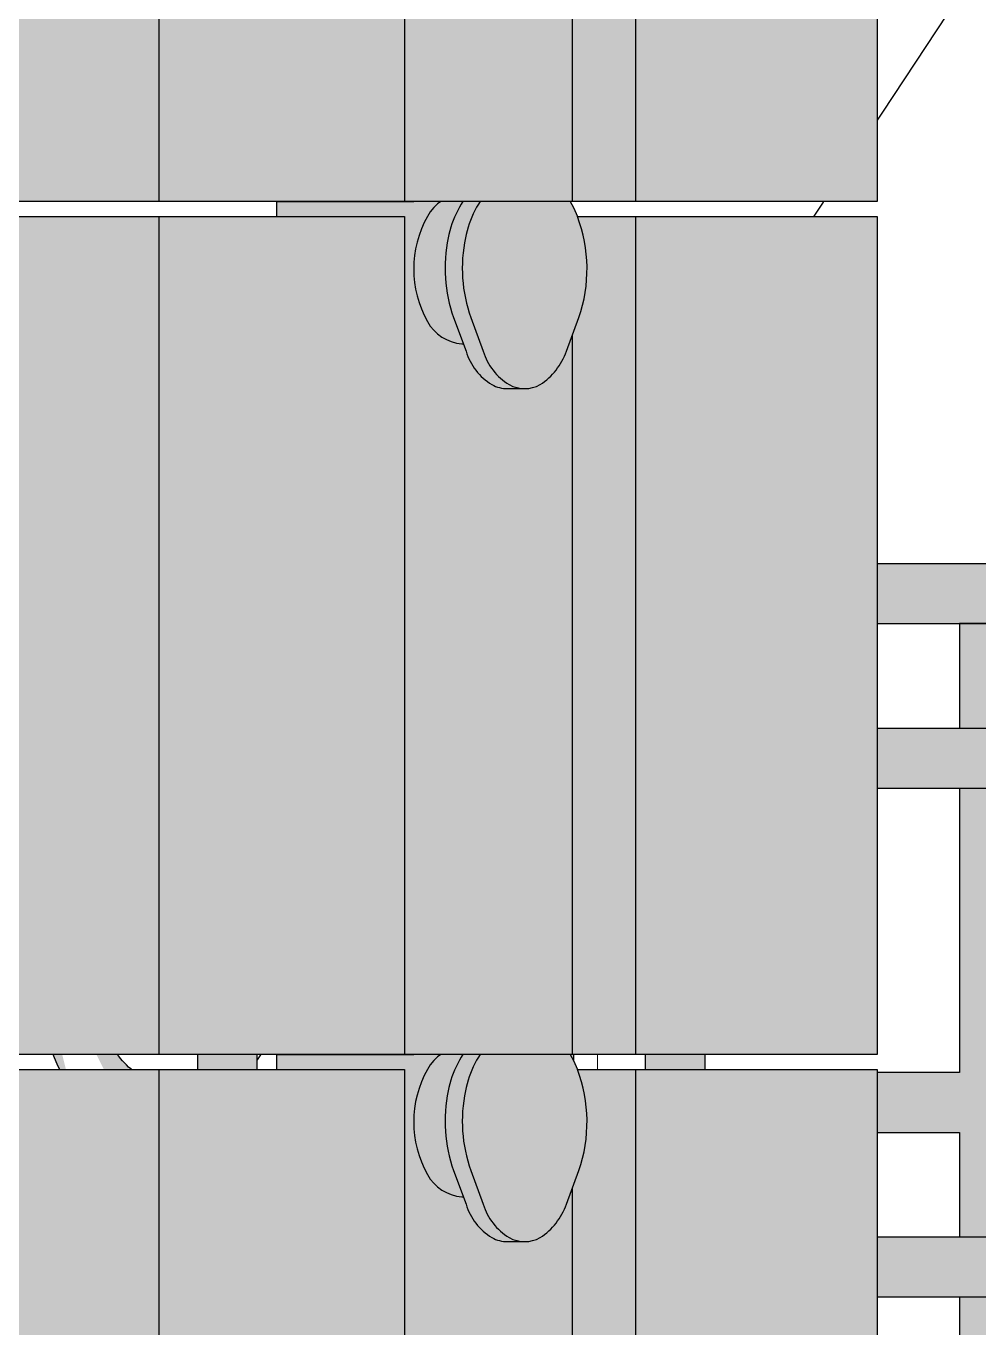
# Model space of a CAD drawing. Header units: millimetres. Extents: x -7030 to 16345, y -20200 to 18377.
# Drawn here: x -2584 to -1947, y 4289 to 5159 of the extents above; entities that cross this region are included whole.
import ezdxf
from ezdxf.enums import TextEntityAlignment as Align

# ---------------------------------------------------------------- set-up
doc = ezdxf.new("R2010")
doc.units = ezdxf.units.MM
doc.set_wipeout_variables(frame=1)
doc.layers.add('Техника Кран LTM 1450-8.1', color=250, linetype='Continuous')
doc.layers.add('Техника Кран LTM 1450-8.1 Штрих', color=7, linetype='Continuous', true_color=0xffd452)
doc.styles.add('arial', font='arial.ttf')

# ---------------------------------------------------------------- blocks, each defined once
blk = doc.blocks.new('LTM 1450-8.1-20230528.17481501')
at = {"color": 0, "linetype": 'Continuous', "lineweight": 0, "ltscale": 30, "extrusion": (0, 1, 0)}
for p, q in [((2170, 2560), (2130, 2560)), ((2130, 2555), (2130, 2560)), ((2170, 2552), (2170, 2560)), ((2256.49, 2560), (2217.18, 2560)), ((2217.18, 2552), (2217.18, 2560)), ((2257.18, 2560), (2256.49, 2560)), ((2257.18, 2540.18), (2257.18, 2560)), ((2130, 2555), (1054.03, 2555)), ((2164.14, 2540), (2164.14, 2552)), ((2164.14, 2552), (2170, 2552)), ((2170, 2552), (2210, 2552)), ((2170, 2540), (2170, 2552)), ((2228.28, 2552), (2210, 2552)), ((2228.28, 2552), (2238.28, 2552)), ((2240, 2552), (2238.28, 2552)), ((2240, 2540), (2240, 2552)), ((2257.18, 2555), (2274.7, 2555)), ((2164.14, 2540), (2170, 2540)), ((2170, 2530), (2170, 2540)), ((2170, 2540), (2210, 2540)), ((2197.5, 2530), (2197.5, 2540)), ((2228.28, 2540), (2210, 2540)), ((2222.5, 2530), (2222.5, 2540)), ((2228.28, 2540), (2238.28, 2540)), ((2240, 2540), (2238.28, 2540)), ((2164.14, 2530), (2170, 2530)), ((2164.14, 2530), (2164.14, 2518)), ((2210, 2530), (2170, 2530)), ((2170, 2518), (2170, 2530)), ((2210, 2530), (2230, 2530)), ((2230, 2530), (2256.49, 2530)), ((2230, 2518), (2230, 2530)), ((2257.18, 2200.18), (2257.18, 2529.82)), ((2130, 2515), (1054.03, 2515)), ((2130, 2215), (2130, 2515)), ((2164.14, 2518), (2170, 2518)), ((2170, 2212), (2170, 2518)), ((2210, 2518), (2170, 2518)), ((2202, 2212), (2202, 2518)), ((2210, 2518), (2230, 2518)), ((2218, 2212), (2218, 2518)), ((2230, 2518), (2256.49, 2518)), ((2257.18, 2515), (2274.7, 2515)), ((2285.76, 2215), (2285.76, 2415)), ((2325.76, 2035), (2325.76, 2415)), ((960, 2215), (2130, 2215)), ((2164.14, 2212), (2170, 2212)), ((2164.14, 2212), (2164.14, 2200)), ((2210, 2212), (2170, 2212)), ((2170, 2200), (2170, 2212)), ((2210, 2212), (2230, 2212)), ((2230, 2212), (2256.49, 2212)), ((2230, 2200), (2230, 2212)), ((2257.18, 2215), (2300.59, 2215)), ((2164.14, 2200), (2170, 2200)), ((2170, 2190), (2170, 2200)), ((2210, 2200), (2170, 2200)), ((2197.5, 2200), (2197.5, 2190)), ((2210, 2200), (2230, 2200)), ((2222.5, 2200), (2222.5, 2190)), ((2230, 2200), (2256.49, 2200)), ((2164.14, 2178), (2164.14, 2190)), ((2164.14, 2190), (2170, 2190)), ((2170, 2190), (2210, 2190)), ((2170, 2178), (2170, 2190)), ((2228.28, 2190), (2210, 2190)), ((2228.28, 2190), (2238.28, 2190)), ((2240, 2190), (2238.28, 2190)), ((2240, 2178), (2240, 2190)), ((2257.18, 2170), (2257.18, 2189.82)), ((960, 2175), (2130, 2175)), ((2130, 2090.93), (2130, 2175)), ((2164.14, 2178), (2170, 2178)), ((2170, 2090.93), (2170, 2178)), ((2170, 2178), (2210, 2178)), ((2228.28, 2178), (2210, 2178)), ((2217.18, 2170), (2217.18, 2178)), ((2228.28, 2178), (2238.28, 2178)), ((2240, 2178), (2238.28, 2178)), ((2257.18, 2175), (2300.59, 2175)), ((2285.76, 2035), (2285.76, 2175)), ((2256.49, 2170), (2217.18, 2170)), ((2257.18, 2170), (2256.49, 2170))]:
    blk.add_line(p, q, dxfattribs=at)
at = {"color": 0, "linetype": 'Continuous', "lineweight": 0, "ltscale": 30}
for start_param, end_param in [(-1.570796, -0.843303), (-2.29829, -1.570796)]:
    blk.add_ellipse((2302.32, 2195), major_axis=(0, 20), ratio=0.965926, start_param=start_param, end_param=end_param, dxfattribs=at)
for points, knots in [([(2130, 2555), (2130, 2555), (2130.01, 2554.99), (2130.02, 2554.98), (2130.04, 2554.96), (2130.06, 2554.94), (2130.1, 2554.9), (2130.13, 2554.87), (2130.17, 2554.83), (2130.22, 2554.78), (2130.26, 2554.74), (2130.32, 2554.68), (2130.38, 2554.62), (2130.45, 2554.55), (2130.52, 2554.48), (2130.6, 2554.4), (2130.68, 2554.32), (2130.77, 2554.23), (2130.86, 2554.14), (2130.96, 2554.04), (2131.06, 2553.94), (2131.17, 2553.83), (2131.28, 2553.72), (2131.4, 2553.6), (2131.52, 2553.48), (2131.65, 2553.35), (2131.78, 2553.22), (2131.92, 2553.08), (2132.06, 2552.94), (2132.21, 2552.79), (2132.36, 2552.64), (2132.52, 2552.48), (2132.68, 2552.32), (2132.85, 2552.15), (2133.01, 2551.99), (2133.19, 2551.81), (2133.37, 2551.63), (2133.55, 2551.45), (2133.74, 2551.26), (2133.94, 2551.06), (2134.13, 2550.87), (2134.33, 2550.67), (2134.54, 2550.46), (2134.75, 2550.25), (2134.96, 2550.04), (2135.18, 2549.82), (2135.4, 2549.6), (2135.63, 2549.37), (2135.86, 2549.14), (2136.09, 2548.91), (2136.33, 2548.67), (2136.57, 2548.43), (2136.81, 2548.19), (2137.06, 2547.94), (2137.31, 2547.69), (2137.57, 2547.43), (2137.82, 2547.18), (2138.09, 2546.91), (2138.35, 2546.65), (2138.62, 2546.38), (2138.89, 2546.11), (2139.16, 2545.84), (2139.44, 2545.56), (2139.72, 2545.28), (2140, 2545), (2140.28, 2544.72), (2140.57, 2544.43), (2140.86, 2544.14), (2141.15, 2543.85), (2141.45, 2543.55), (2141.74, 2543.26), (2142.04, 2542.96), (2142.35, 2542.65), (2142.65, 2542.35), (2142.95, 2542.05), (2143.26, 2541.74), (2143.57, 2541.43), (2143.88, 2541.12), (2144.19, 2540.81), (2144.51, 2540.49), (2144.82, 2540.18), (2145.14, 2539.86), (2145.46, 2539.54), (2145.78, 2539.22), (2146.1, 2538.9), (2146.42, 2538.58), (2146.74, 2538.26), (2147.07, 2537.93), (2147.39, 2537.61), (2147.71, 2537.29), (2148.04, 2536.96), (2148.37, 2536.63), (2148.69, 2536.31), (2149.02, 2535.98), (2149.35, 2535.65), (2149.67, 2535.33), (2150, 2535)], [0, 0, 0, 0, 0.025709, 0.025709, 0.025709, 0.05148, 0.05148, 0.05148, 0.077373, 0.077373, 0.077373, 0.103447, 0.103447, 0.103447, 0.129758, 0.129758, 0.129758, 0.156357, 0.156357, 0.156357, 0.183292, 0.183292, 0.183292, 0.210606, 0.210606, 0.210606, 0.238337, 0.238337, 0.238337, 0.266515, 0.266515, 0.266515, 0.295167, 0.295167, 0.295167, 0.324313, 0.324313, 0.324313, 0.353968, 0.353968, 0.353968, 0.384141, 0.384141, 0.384141, 0.414836, 0.414836, 0.414836, 0.446052, 0.446052, 0.446052, 0.477782, 0.477782, 0.477782, 0.510017, 0.510017, 0.510017, 0.54274, 0.54274, 0.54274, 0.575934, 0.575934, 0.575934, 0.609576, 0.609576, 0.609576, 0.64364, 0.64364, 0.64364, 0.678096, 0.678096, 0.678096, 0.712915, 0.712915, 0.712915, 0.74806, 0.74806, 0.74806, 0.783497, 0.783497, 0.783497, 0.819187, 0.819187, 0.819187, 0.85509, 0.85509, 0.85509, 0.891165, 0.891165, 0.891165, 0.927371, 0.927371, 0.927371, 0.963664, 0.963664, 0.963664, 1, 1, 1, 1]), ([(2274.7, 2555), (2279.08, 2555), (2283.39, 2553.9), (2291.36, 2550.15), (2294.75, 2547.35), (2302.65, 2538.94), (2306.03, 2532.8), (2312.51, 2517.81), (2315.3, 2508.59), (2319.97, 2487.87), (2321.82, 2476.4), (2324.5, 2452.01), (2325.34, 2439.12), (2325.72, 2422.38), (2325.76, 2418.69), (2325.76, 2415)], [0, 0, 0, 0, 0.121294, 0.121294, 0.268871, 0.268871, 0.539909, 0.539909, 0.854069, 0.854069, 1.168228, 1.168228, 1.482387, 1.482387, 1.570796, 1.570796, 1.570796, 1.570796]), ([(2130, 2515), (2130, 2515), (2130.01, 2515.01), (2130.02, 2515.02), (2130.04, 2515.04), (2130.06, 2515.06), (2130.1, 2515.1), (2130.13, 2515.13), (2130.17, 2515.17), (2130.22, 2515.22), (2130.26, 2515.26), (2130.32, 2515.32), (2130.38, 2515.38), (2130.45, 2515.45), (2130.52, 2515.52), (2130.6, 2515.6), (2130.68, 2515.68), (2130.77, 2515.77), (2130.86, 2515.86), (2130.96, 2515.96), (2131.06, 2516.06), (2131.17, 2516.17), (2131.28, 2516.28), (2131.4, 2516.4), (2131.52, 2516.52), (2131.65, 2516.65), (2131.78, 2516.78), (2131.92, 2516.92), (2132.06, 2517.06), (2132.21, 2517.21), (2132.36, 2517.36), (2132.52, 2517.52), (2132.68, 2517.68), (2132.85, 2517.85), (2133.01, 2518.01), (2133.19, 2518.19), (2133.37, 2518.37), (2133.55, 2518.55), (2133.74, 2518.74), (2133.94, 2518.94), (2134.13, 2519.13), (2134.33, 2519.33), (2134.54, 2519.54), (2134.75, 2519.75), (2134.96, 2519.96), (2135.18, 2520.18), (2135.4, 2520.4), (2135.63, 2520.63), (2135.86, 2520.86), (2136.09, 2521.09), (2136.33, 2521.33), (2136.57, 2521.57), (2136.81, 2521.81), (2137.06, 2522.06), (2137.31, 2522.31), (2137.57, 2522.57), (2137.82, 2522.82), (2138.09, 2523.09), (2138.35, 2523.35), (2138.62, 2523.62), (2138.89, 2523.89), (2139.16, 2524.16), (2139.44, 2524.44), (2139.72, 2524.72), (2140, 2525), (2140.28, 2525.28), (2140.57, 2525.57), (2140.86, 2525.86), (2141.15, 2526.15), (2141.45, 2526.45), (2141.74, 2526.74), (2142.04, 2527.04), (2142.35, 2527.35), (2142.65, 2527.65), (2142.95, 2527.95), (2143.26, 2528.26), (2143.57, 2528.57), (2143.88, 2528.88), (2144.19, 2529.19), (2144.51, 2529.51), (2144.82, 2529.82), (2145.14, 2530.14), (2145.46, 2530.46), (2145.78, 2530.78), (2146.1, 2531.1), (2146.42, 2531.42), (2146.74, 2531.74), (2147.07, 2532.07), (2147.39, 2532.39), (2147.71, 2532.71), (2148.04, 2533.04), (2148.37, 2533.37), (2148.69, 2533.69), (2149.02, 2534.02), (2149.35, 2534.35), (2149.67, 2534.67), (2150, 2535)], [0, 0, 0, 0, 0.025709, 0.025709, 0.025709, 0.05148, 0.05148, 0.05148, 0.077373, 0.077373, 0.077373, 0.103447, 0.103447, 0.103447, 0.129758, 0.129758, 0.129758, 0.156357, 0.156357, 0.156357, 0.183292, 0.183292, 0.183292, 0.210606, 0.210606, 0.210606, 0.238337, 0.238337, 0.238337, 0.266515, 0.266515, 0.266515, 0.295167, 0.295167, 0.295167, 0.324313, 0.324313, 0.324313, 0.353968, 0.353968, 0.353968, 0.384141, 0.384141, 0.384141, 0.414836, 0.414836, 0.414836, 0.446052, 0.446052, 0.446052, 0.477782, 0.477782, 0.477782, 0.510017, 0.510017, 0.510017, 0.54274, 0.54274, 0.54274, 0.575934, 0.575934, 0.575934, 0.609576, 0.609576, 0.609576, 0.64364, 0.64364, 0.64364, 0.678096, 0.678096, 0.678096, 0.712915, 0.712915, 0.712915, 0.74806, 0.74806, 0.74806, 0.783497, 0.783497, 0.783497, 0.819187, 0.819187, 0.819187, 0.85509, 0.85509, 0.85509, 0.891165, 0.891165, 0.891165, 0.927371, 0.927371, 0.927371, 0.963664, 0.963664, 0.963664, 1, 1, 1, 1]), ([(2269.79, 2515), (2270.68, 2513.54), (2271.8, 2511.32), (2274.61, 2504.35), (2276.33, 2498.91), (2279.68, 2485.14), (2281.27, 2476.51), (2283.85, 2457.05), (2284.8, 2446.11), (2285.61, 2428.3), (2285.76, 2421.65), (2285.76, 2415)], [0.403301, 0.403301, 0.403301, 0.403301, 0.570971, 0.570971, 0.815759, 0.815759, 1.097451, 1.097451, 1.396993, 1.396993, 1.570796, 1.570796, 1.570796, 1.570796]), ([(2130, 2215), (2130, 2215), (2130.01, 2214.99), (2130.02, 2214.98), (2130.04, 2214.96), (2130.06, 2214.94), (2130.1, 2214.9), (2130.13, 2214.87), (2130.17, 2214.83), (2130.22, 2214.78), (2130.26, 2214.74), (2130.32, 2214.68), (2130.38, 2214.62), (2130.45, 2214.55), (2130.52, 2214.48), (2130.6, 2214.4), (2130.68, 2214.32), (2130.77, 2214.23), (2130.86, 2214.14), (2130.96, 2214.04), (2131.06, 2213.94), (2131.17, 2213.83), (2131.28, 2213.72), (2131.4, 2213.6), (2131.52, 2213.48), (2131.65, 2213.35), (2131.78, 2213.22), (2131.92, 2213.08), (2132.06, 2212.94), (2132.21, 2212.79), (2132.36, 2212.64), (2132.52, 2212.48), (2132.68, 2212.32), (2132.85, 2212.15), (2133.01, 2211.99), (2133.19, 2211.81), (2133.37, 2211.63), (2133.55, 2211.45), (2133.74, 2211.26), (2133.94, 2211.06), (2134.13, 2210.87), (2134.33, 2210.67), (2134.54, 2210.46), (2134.75, 2210.25), (2134.96, 2210.04), (2135.18, 2209.82), (2135.4, 2209.6), (2135.63, 2209.37), (2135.86, 2209.14), (2136.09, 2208.91), (2136.33, 2208.67), (2136.57, 2208.43), (2136.81, 2208.19), (2137.06, 2207.94), (2137.31, 2207.69), (2137.57, 2207.43), (2137.82, 2207.18), (2138.09, 2206.91), (2138.35, 2206.65), (2138.62, 2206.38), (2138.89, 2206.11), (2139.16, 2205.84), (2139.44, 2205.56), (2139.72, 2205.28), (2140, 2205), (2140.28, 2204.72), (2140.57, 2204.43), (2140.86, 2204.14), (2141.15, 2203.85), (2141.45, 2203.55), (2141.74, 2203.26), (2142.04, 2202.96), (2142.35, 2202.65), (2142.65, 2202.35), (2142.95, 2202.05), (2143.26, 2201.74), (2143.57, 2201.43), (2143.88, 2201.12), (2144.19, 2200.81), (2144.51, 2200.49), (2144.82, 2200.18), (2145.14, 2199.86), (2145.46, 2199.54), (2145.78, 2199.22), (2146.1, 2198.9), (2146.42, 2198.58), (2146.74, 2198.26), (2147.07, 2197.93), (2147.39, 2197.61), (2147.71, 2197.29), (2148.04, 2196.96), (2148.37, 2196.63), (2148.69, 2196.31), (2149.02, 2195.98), (2149.35, 2195.65), (2149.67, 2195.33), (2150, 2195)], [0, 0, 0, 0, 0.025709, 0.025709, 0.025709, 0.05148, 0.05148, 0.05148, 0.077373, 0.077373, 0.077373, 0.103447, 0.103447, 0.103447, 0.129758, 0.129758, 0.129758, 0.156357, 0.156357, 0.156357, 0.183292, 0.183292, 0.183292, 0.210606, 0.210606, 0.210606, 0.238337, 0.238337, 0.238337, 0.266515, 0.266515, 0.266515, 0.295167, 0.295167, 0.295167, 0.324313, 0.324313, 0.324313, 0.353968, 0.353968, 0.353968, 0.384141, 0.384141, 0.384141, 0.414836, 0.414836, 0.414836, 0.446052, 0.446052, 0.446052, 0.477782, 0.477782, 0.477782, 0.510017, 0.510017, 0.510017, 0.54274, 0.54274, 0.54274, 0.575934, 0.575934, 0.575934, 0.609576, 0.609576, 0.609576, 0.64364, 0.64364, 0.64364, 0.678096, 0.678096, 0.678096, 0.712915, 0.712915, 0.712915, 0.74806, 0.74806, 0.74806, 0.783497, 0.783497, 0.783497, 0.819187, 0.819187, 0.819187, 0.85509, 0.85509, 0.85509, 0.891165, 0.891165, 0.891165, 0.927371, 0.927371, 0.927371, 0.963664, 0.963664, 0.963664, 1, 1, 1, 1]), ([(2300.59, 2215), (2301.94, 2215), (2303.34, 2214.85), (2304.74, 2214.56), (2306.15, 2214.26), (2307.56, 2213.82), (2308.95, 2213.25), (2310.33, 2212.67), (2311.7, 2211.96), (2313.01, 2211.13), (2314.32, 2210.3), (2315.57, 2209.35), (2316.75, 2208.3)], [0.5, 0.5, 0.5, 0.5, 0.6149637, 0.6149637, 0.6149637, 0.7346342, 0.7346342, 0.7346342, 0.862457, 0.862457, 0.862457, 1, 1, 1, 1]), ([(2130, 2175), (2130, 2175), (2130.01, 2175.01), (2130.02, 2175.02), (2130.04, 2175.04), (2130.06, 2175.06), (2130.1, 2175.1), (2130.13, 2175.13), (2130.17, 2175.17), (2130.22, 2175.22), (2130.26, 2175.26), (2130.32, 2175.32), (2130.38, 2175.38), (2130.45, 2175.45), (2130.52, 2175.52), (2130.6, 2175.6), (2130.68, 2175.68), (2130.77, 2175.77), (2130.86, 2175.86), (2130.96, 2175.96), (2131.06, 2176.06), (2131.17, 2176.17), (2131.28, 2176.28), (2131.4, 2176.4), (2131.52, 2176.52), (2131.65, 2176.65), (2131.78, 2176.78), (2131.92, 2176.92), (2132.06, 2177.06), (2132.21, 2177.21), (2132.36, 2177.36), (2132.52, 2177.52), (2132.68, 2177.68), (2132.85, 2177.85), (2133.01, 2178.01), (2133.19, 2178.19), (2133.37, 2178.37), (2133.55, 2178.55), (2133.74, 2178.74), (2133.94, 2178.94), (2134.13, 2179.13), (2134.33, 2179.33), (2134.54, 2179.54), (2134.75, 2179.75), (2134.96, 2179.96), (2135.18, 2180.18), (2135.4, 2180.4), (2135.63, 2180.63), (2135.86, 2180.86), (2136.09, 2181.09), (2136.33, 2181.33), (2136.57, 2181.57), (2136.81, 2181.81), (2137.06, 2182.06), (2137.31, 2182.31), (2137.57, 2182.57), (2137.82, 2182.82), (2138.09, 2183.09), (2138.35, 2183.35), (2138.62, 2183.62), (2138.89, 2183.89), (2139.16, 2184.16), (2139.44, 2184.44), (2139.72, 2184.72), (2140, 2185), (2140.28, 2185.28), (2140.57, 2185.57), (2140.86, 2185.86), (2141.15, 2186.15), (2141.45, 2186.45), (2141.74, 2186.74), (2142.04, 2187.04), (2142.35, 2187.35), (2142.65, 2187.65), (2142.95, 2187.95), (2143.26, 2188.26), (2143.57, 2188.57), (2143.88, 2188.88), (2144.19, 2189.19), (2144.51, 2189.51), (2144.82, 2189.82), (2145.14, 2190.14), (2145.46, 2190.46), (2145.78, 2190.78), (2146.1, 2191.1), (2146.42, 2191.42), (2146.74, 2191.74), (2147.07, 2192.07), (2147.39, 2192.39), (2147.71, 2192.71), (2148.04, 2193.04), (2148.37, 2193.37), (2148.69, 2193.69), (2149.02, 2194.02), (2149.35, 2194.35), (2149.67, 2194.67), (2150, 2195)], [0, 0, 0, 0, 0.025709, 0.025709, 0.025709, 0.05148, 0.05148, 0.05148, 0.077373, 0.077373, 0.077373, 0.103447, 0.103447, 0.103447, 0.129758, 0.129758, 0.129758, 0.156357, 0.156357, 0.156357, 0.183292, 0.183292, 0.183292, 0.210606, 0.210606, 0.210606, 0.238337, 0.238337, 0.238337, 0.266515, 0.266515, 0.266515, 0.295167, 0.295167, 0.295167, 0.324313, 0.324313, 0.324313, 0.353968, 0.353968, 0.353968, 0.384141, 0.384141, 0.384141, 0.414836, 0.414836, 0.414836, 0.446052, 0.446052, 0.446052, 0.477782, 0.477782, 0.477782, 0.510017, 0.510017, 0.510017, 0.54274, 0.54274, 0.54274, 0.575934, 0.575934, 0.575934, 0.609576, 0.609576, 0.609576, 0.64364, 0.64364, 0.64364, 0.678096, 0.678096, 0.678096, 0.712915, 0.712915, 0.712915, 0.74806, 0.74806, 0.74806, 0.783497, 0.783497, 0.783497, 0.819187, 0.819187, 0.819187, 0.85509, 0.85509, 0.85509, 0.891165, 0.891165, 0.891165, 0.927371, 0.927371, 0.927371, 0.963664, 0.963664, 0.963664, 1, 1, 1, 1]), ([(2300.59, 2175), (2301.94, 2175), (2303.34, 2175.15), (2304.74, 2175.44), (2306.15, 2175.74), (2307.56, 2176.18), (2308.95, 2176.75), (2310.33, 2177.33), (2311.7, 2178.04), (2313.01, 2178.87), (2314.32, 2179.7), (2315.57, 2180.65), (2316.75, 2181.7)], [0.5, 0.5, 0.5, 0.5, 0.6149637, 0.6149637, 0.6149637, 0.7346342, 0.7346342, 0.7346342, 0.862457, 0.862457, 0.862457, 1, 1, 1, 1])]:
    blk.add_open_spline(points, degree=3, knots=knots, dxfattribs=at)
for points in [[(2256.49, 2535), (2256.95, 2536.75), (2257.18, 2538.49), (2257.18, 2540.18)], [(2257.18, 2529.82), (2257.18, 2531.51), (2256.95, 2533.25), (2256.49, 2535)], [(2256.49, 2195), (2256.95, 2196.75), (2257.18, 2198.49), (2257.18, 2200.18)], [(2256.49, 2195), (2256.95, 2193.25), (2257.18, 2191.51), (2257.18, 2189.82)]]:
    blk.add_open_spline(points, degree=3, dxfattribs=at)
blk = doc.blocks.new('LTM 1450-8.1-20230521.133316')
at = {"color": 0, "linetype": 'ByBlock', "lineweight": -2, "ltscale": 30, "transparency": 16777216}
blk.add_wipeout([(545, -547.5), (545, -507.5), (530, -507.5), (530, 162.5), (650, 162.5), (626.91, 202.5), (530, 202.5), (530, 370.35), (736.6, 12.5), (736.6, 12.5), (749.72, -29.96), (743.13, -73.91), (718.16, -110.67), (679.72, -132.98), (650, -137.5), (600, -137.5), (600, -177.5), (650, -177.5), (650, -177.5), (701.74, -167.59), (746.15, -139.26), (776.95, -96.52), (789.78, -45.43), (782.81, 6.79), (771.24, 32.5), (517.21, 472.5), (517.21, 472.5), (494.96, 501.49), (465.97, 523.74), (432.2, 537.73), (395.97, 542.5), (-680, 542.5), (-680, 547.5), (-720, 547.5), (-720, 539.5), (-790, 539.5), (-790, 527.5), (-720, 527.5), (-720, 177.5), (-790, 177.5), (-790, 165.5), (-720, 165.5), (-720, -507.5), (-735, -507.5), (-735, -547.5), (-665, -547.5), (-665, -507.5), (-680, -507.5), (-680, -177.5), (490, -177.5), (490, -137.5), (-680, -137.5), (-680, 162.5), (490, 162.5), (490, 202.5), (-680, 202.5), (-680, 502.5), (395.97, 502.5), (395.97, 502.5), (425.45, 497.95), (452.39, 485.14), (474.53, 465.14), (490, 439.63), (490, -507.5), (475, -507.5), (475, -547.5)], dxfattribs=at)
at = {"layer": 'Техника Кран LTM 1450-8.1 Штрих', "ltscale": 30, "true_color": 0xadadad, "transparency": 16777216}
h = blk.add_hatch(color=253, dxfattribs=at)
h.dxf.hatch_style = 1
edge = h.paths.add_edge_path()
edge.add_line((475, -547.5), (545, -547.5))
edge.add_line((545, -547.5), (545, -507.5))
edge.add_line((545, -507.5), (530, -507.5))
edge.add_line((530, -507.5), (530, 162.5))
edge.add_line((530, 162.5), (650, 162.5))
edge.add_line((650, 162.5), (626.91, 202.5))
edge.add_line((626.91, 202.5), (530, 202.5))
edge.add_line((530, 202.5), (530, 370.35))
edge.add_line((530, 370.35), (736.6, 12.5))
edge.add_arc((650, -37.5), 100, -90, 30, ccw=False)
edge.add_line((650, -137.5), (600, -137.5))
edge.add_line((600, -137.5), (600, -177.5))
edge.add_line((600, -177.5), (650, -177.5))
edge.add_arc((650, -37.5), 140, 270, 390)
edge.add_line((771.24, 32.5), (517.21, 472.5))
edge.add_arc((395.97, 402.5), 140, 30, 90)
edge.add_line((395.97, 542.5), (-680, 542.5))
edge.add_line((-680, 542.5), (-680, 547.5))
edge.add_line((-680, 547.5), (-720, 547.5))
edge.add_line((-720, 547.5), (-720, 539.5))
edge.add_line((-720, 539.5), (-790, 539.5))
edge.add_line((-790, 539.5), (-790, 527.5))
edge.add_line((-790, 527.5), (-720, 527.5))
edge.add_line((-720, 527.5), (-720, 177.5))
edge.add_line((-720, 177.5), (-790, 177.5))
edge.add_line((-790, 177.5), (-790, 165.5))
edge.add_line((-790, 165.5), (-720, 165.5))
edge.add_line((-720, 165.5), (-720, -507.5))
edge.add_line((-720, -507.5), (-735, -507.5))
edge.add_line((-735, -507.5), (-735, -547.5))
edge.add_line((-735, -547.5), (-665, -547.5))
edge.add_line((-665, -547.5), (-665, -507.5))
edge.add_line((-665, -507.5), (-680, -507.5))
edge.add_line((-680, -507.5), (-680, -177.5))
edge.add_line((-680, -177.5), (490, -177.5))
edge.add_line((490, -177.5), (490, -137.5))
edge.add_line((490, -137.5), (-680, -137.5))
edge.add_line((-680, -137.5), (-680, 162.5))
edge.add_line((-680, 162.5), (490, 162.5))
edge.add_line((490, 162.5), (490, 202.5))
edge.add_line((490, 202.5), (-680, 202.5))
edge.add_line((-680, 202.5), (-680, 502.5))
edge.add_line((-680, 502.5), (395.97, 502.5))
edge.add_arc((395.18, 399.57), 102.93, 22.90334, 89.56273, ccw=False)
edge.add_line((490, 439.63), (490, -507.5))
edge.add_line((490, -507.5), (475, -507.5))
edge.add_line((475, -507.5), (475, -547.5))
at = {"color": 0, "linetype": 'ByBlock', "lineweight": -2, "ltscale": 30, "transparency": 16777216}
for points in [[(395.97, 542.5), (-680, 542.5), (-680, 547.5), (-720, 547.5), (-720, 539.5), (-790, 539.5), (-790, 527.5), (-720, 527.5), (-720, 177.5), (-790, 177.5), (-790, 165.5), (-720, 165.5), (-720, -507.5), (-735, -507.5), (-735, -547.5), (-665, -547.5), (-665, -507.5), (-680, -507.5), (-680, -177.5), (490, -177.5)], [(490, -137.5), (-680, -137.5), (-680, 162.5), (490, 162.5)], [(-680, 542.5), (-680, 502.5)], [(-680, 202.5), (-680, 162.5)]]:
    blk.add_lwpolyline(points, dxfattribs=at)
blk.add_lwpolyline([(490, 202.5), (-680, 202.5), (-680, 502.5), (395.97, 502.5, -0.299346)], format="xyb", dxfattribs=at)
blk = doc.blocks.new('LTM 1450-8.1-20230521.133341')
at = {"color": 0, "linetype": 'ByBlock', "lineweight": -2, "ltscale": 30, "transparency": 16777216}
blk.add_wipeout([(28.23, -27.5), (28.23, -57.5), (-11.77, -57.5), (-11.77, -52.5), (-40.36, -52.5), (-40.36, -192.5), (-40.36, -192.5), (-40.01, -213.24), (-38.38, -233.93), (-35.45, -254.47), (-31.24, -274.78), (-31.24, -274.78), (-31.24, -274.78), (-29.95, -279.37), (-28.38, -283.86), (-26.52, -288.24), (-24.39, -292.5), (-3.42, -292.5), (-3.42, -292.5), (10.28, -298.6), (15.9, -312.5), (10.28, -326.4), (-3.42, -332.5), (-3.42, -332.5), (-29.3, -332.5), (-29.3, -332.5), (-37.22, -331.21), (-44.6, -328.07), (-51.02, -323.26), (-56.09, -317.04), (-56.09, -317.04), (-56.09, -317.04), (-68.11, -287.33), (-76.24, -256.33), (-80.34, -224.55), (-80.36, -192.5), (-80.36, -192.5), (-80.36, 187.5), (-80.36, 187.5), (-80.85, 220.97), (-76.28, 254.13), (-66.74, 286.23), (-52.48, 316.51), (-52.48, 316.51), (-52.48, 316.51), (-47.69, 321.04), (-42.06, 324.48), (-35.84, 326.66), (-29.3, 327.5), (-29.3, 327.5), (-11.77, 327.5), (-11.77, 332.5), (28.23, 332.5), (28.23, 302.5), (81.26, 302.5), (81.26, 290.5), (27.4, 290.5), (-11.77, 290.5), (-11.77, 287.5), (-24.39, 287.5), (-24.39, 287.5), (-27.49, 280.69), (-30.1, 273.68), (-32.21, 266.51), (-33.8, 259.2), (-33.8, 259.2), (-33.8, 259.2), (-36.78, 241.42), (-38.87, 223.51), (-40.06, 205.52), (-40.36, 187.5), (-40.36, 187.5), (-40.36, -12.5), (-11.77, -12.5), (-11.77, 287.5), (-11.77, 290.5), (27.4, 290.5), (27.4, -15.5), (81.26, -15.5), (81.26, -27.5)], dxfattribs=at)
at = {"layer": 'Техника Кран LTM 1450-8.1 Штрих', "ltscale": 30, "true_color": 0xadadad, "transparency": 16777216}
h = blk.add_hatch(color=253, dxfattribs=at)
h.dxf.hatch_style = 1
edge = h.paths.add_edge_path()
edge.add_line((81.26, -27.5), (28.23, -27.5))
edge.add_line((28.23, -27.5), (28.23, -57.5))
edge.add_line((28.23, -57.5), (-11.77, -57.5))
edge.add_line((-11.77, -57.5), (-11.77, -52.5))
edge.add_line((-11.77, -52.5), (-40.36, -52.5))
edge.add_line((-40.36, -52.5), (-40.36, -192.5))
edge.add_arc((291.64, -197.37), 332.04, 179.15957, 193.48243)
edge.add_arc((41.9, -256.67), 75.35, 193.91105, 208.39301)
edge.add_line((-24.39, -292.5), (-3.42, -292.5))
edge.add_arc((-4.11, -312.5), 20.01, -88.02083, 88.02083, ccw=False)
edge.add_line((-3.42, -332.5), (-29.3, -332.5))
edge.add_arc((-27.97, -299.23), 33.29, 212.34123, 267.70179, ccw=False)
edge.add_arc((169.73, -208.41), 250.59, 176.35963, 205.69008, ccw=False)
edge.add_line((-80.36, -192.5), (-80.36, 187.5))
edge.add_arc((139.68, 207.46), 220.94, 150.425, 185.18282, ccw=False)
edge.add_arc((-28.62, 296.14), 31.37, 91.24389, 139.50607, ccw=False)
edge.add_line((-29.3, 327.5), (-11.77, 327.5))
edge.add_line((-11.77, 327.5), (-11.77, 332.5))
edge.add_line((-11.77, 332.5), (28.23, 332.5))
edge.add_line((28.23, 332.5), (28.23, 302.5))
edge.add_line((28.23, 302.5), (81.26, 302.5))
edge.add_line((81.26, 302.5), (81.26, 290.5))
edge.add_line((81.26, 290.5), (27.4, 290.5))
edge.add_line((27.4, 290.5), (-11.77, 290.5))
edge.add_line((-11.77, 290.5), (-11.77, 287.5))
edge.add_line((-11.77, 287.5), (-24.39, 287.5))
edge.add_arc((70.04, 240.38), 105.54, 153.48012, 169.72721)
edge.add_arc((321.18, 190.59), 361.56, 169.06092, 180.48922)
edge.add_line((-40.36, 187.5), (-40.36, -12.5))
edge.add_line((-40.36, -12.5), (-11.77, -12.5))
edge.add_line((-11.77, -12.5), (-11.77, 287.5))
edge.add_line((-11.77, 287.5), (-11.77, 290.5))
edge.add_line((-11.77, 290.5), (27.4, 290.5))
edge.add_line((27.4, 290.5), (27.4, -15.5))
edge.add_line((27.4, -15.5), (81.26, -15.5))
edge.add_line((81.26, -15.5), (81.26, -27.5))
at = {"color": 0, "linetype": 'ByBlock', "lineweight": -2, "ltscale": 30, "transparency": 16777216}
for points in [[(81.26, -27.5), (28.23, -27.5), (28.23, -57.5), (-11.77, -57.5), (-11.77, -52.5), (-40.36, -52.5), (-40.36, -192.5, 0.062577), (-31.24, -274.78, 0.063274), (-24.39, -292.5), (-3.42, -292.5, -0.96604), (-3.42, -332.5), (-29.3, -332.5, -0.246367), (-56.09, -317.04, -0.128682), (-80.36, -192.5), (-80.36, 187.5, -0.152833), (-52.48, 316.51, -0.213753), (-29.3, 327.5), (-11.77, 327.5), (-11.77, 332.5), (28.23, 332.5), (28.23, 302.5), (81.26, 302.5), (81.26, 290.5), (27.4, 290.5), (-11.77, 290.5), (-11.77, 287.5), (-24.39, 287.5, 0.07101), (-33.8, 259.2, 0.049907), (-40.36, 187.5), (-40.36, -12.5), (-11.77, -12.5), (-11.77, 287.5), (-11.77, 290.5), (27.4, 290.5), (27.4, -15.5), (81.26, -15.5), (81.26, -27.5)], [(-40.36, -12.5), (-55.18, -12.5, 0.945204), (-55.18, -52.5), (-40.36, -52.5)]]:
    blk.add_lwpolyline(points, format="xyb", dxfattribs=at)
for points in [[(-11.77, 327.5), (-11.77, 302.32)], [(28.23, 302.5), (-11.77, 302.5), (-11.77, 290.5)], [(-11.77, -12.5), (-11.77, -52.5)], [(27.4, -15.5), (-11.09, -15.5), (-11.09, -27.5), (28.23, -27.5)]]:
    blk.add_lwpolyline(points, dxfattribs=at)
blk.add_circle((-4.11, -312.5), 20.01, dxfattribs=at)
blk = doc.blocks.new('LTM 1450-8.1-20230521.133916')
at = {"color": 0, "linetype": 'ByBlock', "lineweight": -2, "ltscale": 30, "transparency": 16777216}
blk.add_line((-153.27, 257.5), (-153.27, 217.5), dxfattribs=at)
for points in [[(211.73, 597.5), (211.73, 557.5)], [(211.73, 257.5), (211.73, 217.5)]]:
    blk.add_lwpolyline(points, dxfattribs=at)
blk.add_wipeout([(245.87, 582.5), (245.87, 594.5), (316.1, 594.5), (316.1, 602.5), (356.1, 602.5), (356.1, 597.5), (397.38, 597.5), (397.38, 597.5), (408.28, 595.82), (418.55, 591.82), (427.72, 585.7), (435.34, 577.74), (435.34, 577.74), (441.5, 569.44), (446.86, 560.6), (451.36, 551.3), (454.98, 541.62), (454.98, 541.62), (460.85, 521.07), (465.01, 500.1), (467.43, 478.87), (468.1, 457.5), (468.1, 357.5), (468.1, 357.5), (467.22, 327.78), (462.18, 298.48), (453.07, 270.18), (440.08, 243.44), (440.08, 243.44), (432.12, 233.21), (421.94, 225.19), (410.13, 219.85), (397.38, 217.5), (356.1, 217.5), (356.1, 257.5), (397.38, 257.5), (397.38, 257.5), (403.55, 262.51), (408.77, 268.51), (412.88, 275.32), (415.76, 282.73), (415.76, 282.73), (421.36, 300.93), (425.31, 319.56), (427.56, 338.47), (428.1, 357.5), (428.1, 457.5), (428.1, 457.5), (427.7, 476.35), (425.55, 495.08), (421.65, 513.52), (416.05, 531.52), (416.05, 531.52), (413.03, 539.07), (408.83, 546.03), (403.57, 552.23), (397.38, 557.5), (356.1, 557.5), (356.1, 212.5), (316.1, 212.5), (316.1, 220.5), (245.87, 220.5), (245.87, 232.5), (316.1, 232.5), (316.1, 582.5)], dxfattribs=at)
at = {"layer": 'Техника Кран LTM 1450-8.1 Штрих', "ltscale": 30, "true_color": 0xadadad, "transparency": 16777216}
h = blk.add_hatch(color=253, dxfattribs=at)
h.dxf.hatch_style = 1
edge = h.paths.add_edge_path()
edge.add_line((316.1, 582.5), (245.87, 582.5))
edge.add_line((245.87, 582.5), (245.87, 594.5))
edge.add_line((245.87, 594.5), (316.1, 594.5))
edge.add_line((316.1, 594.5), (316.1, 602.5))
edge.add_line((316.1, 602.5), (356.1, 602.5))
edge.add_line((356.1, 602.5), (356.1, 597.5))
edge.add_line((356.1, 597.5), (397.38, 597.5))
edge.add_arc((395.14, 546.85), 50.7, 37.53242, 87.46085, ccw=False)
edge.add_arc((350.01, 507.95), 110.23, 17.78384, 39.27528, ccw=False)
edge.add_arc((209.02, 460.18), 259.09, -0.59199, 18.32125, ccw=False)
edge.add_line((468.1, 457.5), (468.1, 357.5))
edge.add_arc((257.15, 348.85), 211.13, -29.9517, 2.34827, ccw=False)
edge.add_arc((394.11, 270.99), 53.59, 273.49932, 329.06358, ccw=False)
edge.add_line((397.38, 217.5), (356.1, 217.5))
edge.add_line((356.1, 217.5), (356.1, 257.5))
edge.add_line((356.1, 257.5), (397.38, 257.5))
edge.add_arc((371.52, 295.65), 46.09, 304.13342, 343.72122)
edge.add_arc((216.87, 353.95), 211.26, 340.29924, 360.96408)
edge.add_line((428.1, 357.5), (428.1, 457.5))
edge.add_arc((226.61, 462.71), 201.55, 358.51755, 379.96156)
edge.add_arc((367.77, 516.52), 50.56, 17.26445, 54.15222)
edge.add_line((397.38, 557.5), (356.1, 557.5))
edge.add_line((356.1, 557.5), (356.1, 212.5))
edge.add_line((356.1, 212.5), (316.1, 212.5))
edge.add_line((316.1, 212.5), (316.1, 220.5))
edge.add_line((316.1, 220.5), (245.87, 220.5))
edge.add_line((245.87, 220.5), (245.87, 232.5))
edge.add_line((245.87, 232.5), (316.1, 232.5))
edge.add_line((316.1, 232.5), (316.1, 582.5))
at = {"color": 0, "linetype": 'ByBlock', "lineweight": -2, "ltscale": 30, "transparency": 16777216}
blk.add_lwpolyline([(316.1, 582.5), (245.87, 582.5), (245.87, 594.5), (316.1, 594.5), (316.1, 602.5), (356.1, 602.5), (356.1, 597.5), (397.38, 597.5, -0.221367), (435.34, 577.74, -0.09405), (454.98, 541.62, -0.082712), (468.1, 457.5), (468.1, 357.5, -0.141876), (440.08, 243.44, -0.247309), (397.38, 217.5), (356.1, 217.5), (356.1, 257.5), (397.38, 257.5, 0.174473), (415.76, 282.73, 0.090413), (428.1, 357.5), (428.1, 457.5, 0.093841), (416.05, 531.52, 0.162358), (397.38, 557.5), (356.1, 557.5), (356.1, 212.5), (316.1, 212.5), (316.1, 220.5), (245.87, 220.5), (245.87, 232.5), (316.1, 232.5), (316.1, 582.5)], format="xyb", dxfattribs=at)
for points in [[(356.1, 597.5), (356.1, 557.5)], [(251.73, 572.5), (251.73, 560.5)], [(251.73, 254.5), (251.73, 242.5)]]:
    blk.add_lwpolyline(points, dxfattribs=at)
blk.add_wipeout([(211.73, -82.5), (211.73, -122.5), (-153.27, -122.5), (-153.27, -497.5), (-193.27, -497.5), (-193.27, 217.5), (-328.27, 217.5), (-328.27, 217.5), (-380.01, 227.41), (-424.42, 255.74), (-455.22, 298.48), (-468.05, 349.57), (-468.27, 357.5), (-468.27, 457.5), (-468.27, 457.5), (-458.36, 509.24), (-430.03, 553.65), (-387.3, 584.45), (-336.2, 597.28), (-328.27, 597.5), (211.73, 597.5), (211.73, 602.5), (251.73, 602.5), (251.73, 572.5), (349.35, 572.5), (349.35, 560.5), (251.73, 560.5), (251.73, 254.5), (349.35, 254.5), (349.35, 242.5), (251.73, 242.5), (251.73, -602.5), (211.73, -602.5), (211.73, 557.5), (-328.27, 557.5), (-328.27, 557.5), (-366.54, 549.89), (-398.98, 528.21), (-420.66, 495.77), (-428.27, 457.5), (-428.27, 357.5), (-428.27, 357.5), (-420.66, 319.23), (-398.98, 286.79), (-366.54, 265.11), (-328.27, 257.5), (-328.27, 257.5), (-193.27, 257.5), (-193.27, 557.5), (-153.27, 557.5), (-153.27, 257.5), (211.73, 257.5), (211.73, 217.5), (-153.27, 217.5), (-153.27, -82.5)], dxfattribs=at)
at = {"layer": 'Техника Кран LTM 1450-8.1 Штрих', "ltscale": 30, "true_color": 0xadadad, "transparency": 16777216}
h = blk.add_hatch(color=253, dxfattribs=at)
h.dxf.hatch_style = 1
edge = h.paths.add_edge_path()
edge.add_line((-153.27, -82.5), (211.73, -82.5))
edge.add_line((211.73, -82.5), (211.73, -122.5))
edge.add_line((211.73, -122.5), (-153.27, -122.5))
edge.add_line((-153.27, -122.5), (-153.27, -497.5))
edge.add_line((-153.27, -497.5), (-193.27, -497.5))
edge.add_line((-193.27, -497.5), (-193.27, 217.5))
edge.add_line((-193.27, 217.5), (-328.27, 217.5))
edge.add_arc((-328.27, 357.5), 140, 180, 270, ccw=False)
edge.add_line((-468.27, 357.5), (-468.27, 457.5))
edge.add_arc((-328.27, 457.5), 140, 90, 180, ccw=False)
edge.add_line((-328.27, 597.5), (211.73, 597.5))
edge.add_line((211.73, 597.5), (211.73, 602.5))
edge.add_line((211.73, 602.5), (251.73, 602.5))
edge.add_line((251.73, 602.5), (251.73, 572.5))
edge.add_line((251.73, 572.5), (349.35, 572.5))
edge.add_line((349.35, 572.5), (349.35, 560.5))
edge.add_line((349.35, 560.5), (251.73, 560.5))
edge.add_line((251.73, 560.5), (251.73, 254.5))
edge.add_line((251.73, 254.5), (349.35, 254.5))
edge.add_line((349.35, 254.5), (349.35, 242.5))
edge.add_line((349.35, 242.5), (251.73, 242.5))
edge.add_line((251.73, 242.5), (251.73, -602.5))
edge.add_line((251.73, -602.5), (211.73, -602.5))
edge.add_line((211.73, -602.5), (211.73, 557.5))
edge.add_line((211.73, 557.5), (-328.27, 557.5))
edge.add_arc((-328.27, 457.5), 100, 90, 180)
edge.add_line((-428.27, 457.5), (-428.27, 357.5))
edge.add_arc((-328.27, 357.5), 100, 180, 270)
edge.add_line((-328.27, 257.5), (-193.27, 257.5))
edge.add_line((-193.27, 257.5), (-193.27, 557.5))
edge.add_line((-193.27, 557.5), (-153.27, 557.5))
edge.add_line((-153.27, 557.5), (-153.27, 257.5))
edge.add_line((-153.27, 257.5), (211.73, 257.5))
edge.add_line((211.73, 257.5), (211.73, 217.5))
edge.add_line((211.73, 217.5), (-153.27, 217.5))
edge.add_line((-153.27, 217.5), (-153.27, -82.5))
at = {"color": 0, "linetype": 'ByBlock', "lineweight": -2, "ltscale": 30, "transparency": 16777216}
for points in [[(-328.27, 597.5), (211.73, 597.5), (211.73, 602.5), (251.73, 602.5), (251.73, 572.5), (349.35, 572.5), (349.35, 560.5), (251.73, 560.5), (251.73, 254.5), (349.35, 254.5), (349.35, 242.5), (251.73, 242.5), (251.73, -602.5)], [(-193.27, 557.5), (-153.27, 557.5), (-153.27, 257.5), (211.73, 257.5), (211.73, 217.5), (-153.27, 217.5), (-153.27, -82.5)]]:
    blk.add_lwpolyline(points, dxfattribs=at)
blk.add_lwpolyline([(211.73, -602.5), (211.73, 557.5), (-328.27, 557.5, 0.414214)], format="xyb", dxfattribs=at)
blk = doc.blocks.new('LTM 1450-8.1-20230520.19301101')
at = {"color": 0, "linetype": 'ByBlock', "lineweight": -2, "ltscale": 30, "transparency": 16777216}
blk.add_blockref('LTM 1450-8.1-20230521.133916', (2113.27, 4002.5), dxfattribs=at)
blk.add_blockref('LTM 1450-8.1-20230528.17481501', (0, 1935), dxfattribs=at)
at = {"color": 0, "linetype": 'ByBlock', "lineweight": -2, "ltscale": 30, "transparency": 16777216, "xscale": -1}
blk.add_blockref('LTM 1450-8.1-20230521.133316', (1450, 3947.5), dxfattribs=at)
blk.add_blockref('LTM 1450-8.1-20230521.133341', (2245.4, 4162.5), dxfattribs=at)
blk = doc.blocks.new('LTM 1450-8.1-20230521.16381601')
at = {"color": 0, "linetype": 'ByBlock', "lineweight": -2, "ltscale": 30, "transparency": 16777216}
blk.add_wipeout([(0, 0), (-2236.69, 0), (-2236.69, 560), (-2219.54, 560), (-2219.54, 560), (-2219.17, 566.58), (-2218.57, 573.15), (-2217.74, 579.69), (-2216.68, 586.2), (-2216.68, 586.2), (-2216.68, 586.2), (-2216.44, 587.26), (-2216.04, 588.26), (-2215.47, 589.18), (-2214.77, 590), (-2199.83, 590), (-2199.83, 590), (-2198.93, 588.84), (-2198.25, 587.54), (-2197.81, 586.15), (-2197.62, 584.7), (-2196.21, 575), (-2164.34, 575), (-2164.34, 618.93), (-2160.81, 680), (-2129.26, 680), (-2096.72, 628.04), (-2096.72, 570), (-2089.66, 570), (-2089.66, 560), (-1220.25, 560), (-1220.25, 570), (-1149.52, 570), (-1149.52, 620), (-1109.26, 680), (-1087.55, 680), (-1045.55, 620), (-1045.55, 570), (-973.95, 570), (-973.95, 560), (-401.37, 560), (-401.37, 570), (-348.07, 570), (-348.07, 615.36), (-297.22, 680), (-267.76, 680), (-245.49, 620), (-245.49, 590), (-235.5, 590), (-235.5, 590), (-232.14, 589.76), (-228.82, 589.14), (-225.6, 588.16), (-222.5, 586.82), (-222.5, 586.82), (-215.29, 581.66), (-209.07, 575.34), (-204.02, 568.05), (-200.29, 560), (-200.29, 560), (0, 560)], dxfattribs=at)
at = {"layer": 'Техника Кран LTM 1450-8.1 Штрих', "ltscale": 30, "true_color": 0x848484, "transparency": 16777216}
h = blk.add_hatch(color=252, dxfattribs=at)
h.dxf.hatch_style = 1
h.paths.add_polyline_path([(-203.71, 480.66), (-207.67, 470, -0.160825), (-225.18, 447.67, -0.12584), (-235.61, 445), (-246.99, 445, -0.127092), (-257.53, 447.67, -0.184352), (-274.82, 470), (-276.68, 475), (-277.63, 475, -0.260253), (-300.58, 489.93, -0.263176), (-300.58, 560.06, -0.25962), (-277.63, 575), (-273.46, 575, -0.023649), (-269.18, 580.01, -0.202325), (-246.99, 590), (-245.49, 590), (-245.49, 620), (-267.76, 680), (-287.5, 680), (-309.77, 620), (-309.77, 570), (-348.07, 570), (-401.37, 570), (-401.37, 560), (-315.96, 560), (-315.96, 0), (-203.71, 0)])
at = {"layer": 'Техника Кран LTM 1450-8.1 Штрих', "ltscale": 30, "true_color": 0xadadad, "transparency": 16777216}
h = blk.add_hatch(color=253, dxfattribs=at)
h.dxf.hatch_style = 1
h.paths.add_polyline_path([(-309.77, 620), (-344.42, 620), (-348.07, 615.36), (-348.07, 570), (-309.77, 570)])
h.paths.add_polyline_path([(-287.5, 680), (-297.22, 680), (-344.42, 620), (-309.77, 620)])
h = blk.add_hatch(color=253, dxfattribs=at)
h.dxf.hatch_style = 1
h.paths.add_polyline_path([(-200.29, 560, 0.173676), (-222.5, 586.82, 0.112953), (-235.5, 590, 0.19791), (-257.33, 580.4, 0.143151), (-275.25, 545.67, 0.135619), (-271.68, 492.5), (-263.33, 470, 0.184352), (-246.04, 447.67, 0.255731), (-225.18, 447.67, 0.160825), (-207.67, 470), (-199.32, 492.5, 0.174234)])
h.paths.add_polyline_path([(-275.25, 545.67, -0.141204), (-257.69, 580.01, -0.202325), (-235.5, 590), (-245.49, 590), (-246.99, 590, 0.19791), (-268.82, 580.4, 0.143151), (-286.74, 545.67, 0.135619), (-283.17, 492.5), (-274.82, 470, 0.184352), (-257.53, 447.67, 0.127092), (-246.99, 445), (-235.61, 445, -0.12584), (-246.04, 447.67, -0.184352), (-263.33, 470), (-271.68, 492.5, -0.135619)])
h.paths.add_polyline_path([(-286.74, 545.67, -0.117164), (-273.46, 575), (-277.63, 575, 0.25962), (-300.58, 560.06, 0.263176), (-300.58, 489.93, 0.260253), (-277.63, 475), (-276.68, 475), (-283.17, 492.5, -0.135619)])
at = {"layer": 'Техника Кран LTM 1450-8.1 Штрих', "ltscale": 30, "transparency": 16777216}
h = blk.add_hatch(color=256, dxfattribs=at)
h.dxf.hatch_style = 1
h.set_gradient(color1=(173, 173, 173), color2=(214, 214, 214), tint=1, name='CYLINDER')
h.paths.add_polyline_path([(-480.08, 560), (-973.95, 560), (-1220.25, 560), (-2089.66, 560), (-2203.41, 560), (-2203.41, 0), (-480.08, 0)])
at = {"layer": 'Техника Кран LTM 1450-8.1 Штрих', "ltscale": 30, "true_color": 0xadadad, "transparency": 16777216}
h = blk.add_hatch(color=253, dxfattribs=at)
h.dxf.hatch_style = 1
h.paths.add_polyline_path([(-315.96, 560), (-401.37, 560), (-480.08, 560), (-480.08, 0), (-315.96, 0)])
h.paths.add_polyline_path([(-161.45, 0), (0, 0), (0, 560), (-161.45, 560)])
at = {"layer": 'Техника Кран LTM 1450-8.1 Штрих', "ltscale": 30, "true_color": 0x848484, "transparency": 16777216}
h = blk.add_hatch(color=252, dxfattribs=at)
h.dxf.hatch_style = 1
h.paths.add_polyline_path([(-161.45, 560), (-200.29, 560, -0.174234), (-199.32, 492.5), (-203.71, 480.66), (-203.71, 0), (-161.45, 0)])
at = {"color": 0, "linetype": 'ByBlock', "lineweight": -2, "ltscale": 30, "transparency": 16777216}
for points in [[(0, 560), (0, 0), (-2236.69, 0)], [(-348.07, 570), (-309.77, 570), (-309.77, 620), (-287.5, 680)], [(-344.42, 620), (-309.77, 620)], [(-480.08, 560), (-480.08, 0)], [(-401.37, 560), (-315.96, 560), (-315.96, 0)], [(-161.45, 560), (-161.45, 0)], [(-203.71, 0), (-203.71, 480.66)]]:
    blk.add_lwpolyline(points, dxfattribs=at)
for points in [[(-2089.66, 560), (-1220.25, 560), (-1220.25, 570), (-1149.52, 570), (-1149.52, 620), (-1109.26, 680), (-1087.55, 680), (-1045.55, 620), (-1045.55, 570), (-973.95, 570), (-973.95, 560), (-401.37, 560), (-401.37, 570), (-348.07, 570), (-348.07, 615.36), (-297.22, 680), (-267.76, 680), (-245.49, 620), (-245.49, 590), (-235.5, 590, -0.112953), (-222.5, 586.82, -0.173676), (-200.29, 560), (0, 560)], [(-245.49, 590), (-246.99, 590, 0.202325), (-269.18, 580.01, 0.141204), (-286.74, 545.67, 0.135619), (-283.17, 492.5), (-274.82, 470, 0.184352), (-257.53, 447.67, 0.127092), (-246.99, 445), (-235.61, 445)], [(-235.5, 590, 0.202325), (-257.69, 580.01, 0.141204), (-275.25, 545.67, 0.135619), (-271.68, 492.5), (-263.33, 470, 0.184352), (-246.04, 447.67, 0.255731), (-225.18, 447.67, 0.160825), (-207.67, 470), (-199.32, 492.5, 0.174234), (-200.29, 560)], [(-273.69, 575), (-277.63, 575, 0.25962), (-300.58, 560.06, 0.263176), (-300.58, 489.93, 0.260253), (-277.63, 475), (-276.68, 475)]]:
    blk.add_lwpolyline(points, format="xyb", dxfattribs=at)
blk = doc.blocks.new('*U145')
at = {"color": 0, "linetype": 'ByBlock', "lineweight": -2, "transparency": 16777216}
blk.add_lwpolyline([(6585.79, 17920.68), (-2801.85, 3704.71)], dxfattribs=at)
at = {"layer": 'Defpoints', "color": 250, "linetype": 'ByBlock', "lineweight": -2, "transparency": 16777216, "style": 'arial', "width": 0.8}
blk.add_attdef('МАРКА', text='', height=250, rotation=60, dxfattribs=at).set_placement((5551.67, 14722.03), align=Align.MIDDLE_CENTER)
at = {"color": 0, "linetype": 'ByBlock', "lineweight": -2, "ltscale": 30, "transparency": 16777216, "xscale": -1}
blk.add_blockref('LTM 1450-8.1-20230520.19301101', (0, 0), dxfattribs=at)
at = {"color": 0, "linetype": 'ByBlock', "lineweight": -2, "ltscale": 30, "transparency": 16777216}
blk.add_blockref('LTM 1450-8.1-20230521.16381601', (-2015, 3702), dxfattribs=at)
blk.add_blockref('LTM 1450-8.1-20230521.16381601', (-2015, 4272), dxfattribs=at)
blk.add_blockref('LTM 1450-8.1-20230521.16381601', (-2015, 4842), dxfattribs=at)

msp = doc.modelspace()

# ---------------------------------------------------------------- block references
at = {"layer": 'Техника Кран LTM 1450-8.1', "transparency": 16777216}
msp.add_blockref('*U145', (0, 200), dxfattribs=at)

doc.saveas('drawing.dxf')
